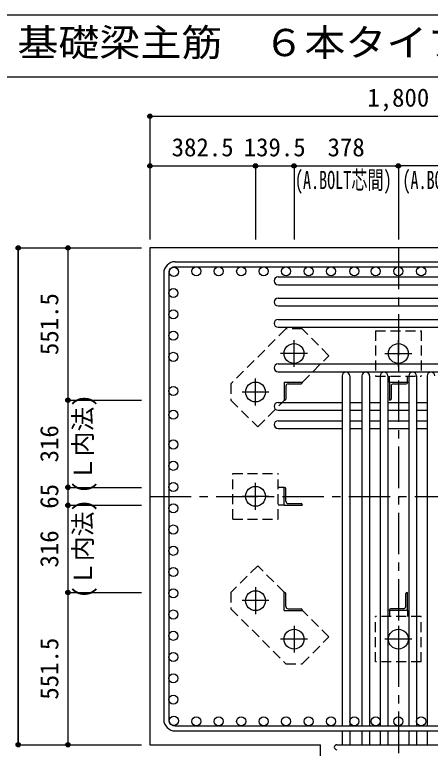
# Model space of a CAD drawing. Units: millimetres at full size, sheet at 1:30. Extents: x -5973 to 5954, y -4195 to 4201.
# Drawn here: x -837 to 668, y 1543 to 4201 of the extents above; entities that cross this region are included whole.
import ezdxf
from ezdxf.enums import TextEntityAlignment as Align

# ---------------------------------------------------------------- set-up
doc = ezdxf.new("R2010")
doc.units = ezdxf.units.MM
doc.header["$LTSCALE"] = 30
doc.header["$PDMODE"] = 32
doc.header["$PDSIZE"] = 15
doc.linetypes.add('CHAIN1', pattern=[8, 5, -1, 1, -1])
doc.linetypes.add('DASHED1', pattern=[1.8, 1.2, -0.6])
for name, color, linetype in [('0-1_躯体線', 2, 'Continuous'), ('0-2_アンカーボルト', 4, 'CHAIN1'), ('0-3_立上り筋', 3, 'Continuous'), ('0-4_フープ筋', 7, 'Continuous'), ('0-5_基礎梁筋', 7, 'Continuous'), ('0-6_スタラップ筋', 7, 'Continuous'), ('0-7_文字', 4, 'Continuous'), ('0-9_プレート', 4, 'DASHED1'), ('0-A_アングル', 4, 'Continuous'), ('0-D_寸法', 4, 'Continuous'), ('6-7_文字', 7, 'Continuous'), ('F-0_枠', 6, 'Continuous')]:
    doc.layers.add(name, color=color, linetype=linetype)
doc.styles.add('ＭＳ ゴシック', font='')
doc.styles.get('ＭＳ ゴシック').set_extended_font_data('MS Gothic')

msp = doc.modelspace()

# ---------------------------------------------------------------- linework, layer by layer
at = {"layer": '0-1_躯体線'}
for p, q in [((1852.44, 3356.03), (-347.56, 3356.03)), ((-347.56, 3356.03), (-347.56, 1556.03)), ((-347.56, 1556.03), (270.44, 1556.03)), ((270.44, 1156.03), (270.44, 1556.03))]:
    msp.add_line(p, q, dxfattribs=at)
at = {"layer": '0-2_アンカーボルト'}
for p, q in [((174.44, 2924.73), (174.44, 3022.23)), ((552.44, 2924.83), (552.44, 3022.33)), ((223.14, 2973.53), (125.64, 2973.53)), ((503.64, 2973.53), (601.14, 2973.53)), ((34.94, 2785.23), (34.94, 2882.73)), ((83.64, 2834.03), (-13.86, 2834.03)), ((34.94, 2407.23), (34.94, 2504.73)), ((83.64, 2456.03), (-13.86, 2456.03)), ((34.94, 2126.73), (34.94, 2029.23)), ((83.74, 2078.03), (-13.76, 2078.03)), ((174.44, 1987.23), (174.44, 1889.73)), ((552.44, 1987.23), (552.44, 1889.73)), ((223.24, 1938.53), (125.74, 1938.53)), ((601.24, 1938.53), (503.74, 1938.53))]:
    msp.add_line(p, q, dxfattribs=at)
at = {"layer": '0-2_アンカーボルト', "color": 3, "linetype": 'Continuous'}
for centre in [(174.44, 2973.53), (552.44, 2973.53), (34.94, 2834.03), (34.94, 2456.03), (34.94, 2078.03), (174.44, 1938.53), (552.44, 1938.53)]:
    msp.add_circle(centre, 36, dxfattribs=at)
at = {"layer": '0-3_立上り筋'}
for centre in [(-260.87, 3269.33), (-179.54, 3271.53), (-98.21, 3271.53), (-16.88, 3271.53), (64.45, 3271.53), (145.78, 3271.53), (227.12, 3271.53), (308.45, 3271.53), (392.94, 3271.53), (469.94, 3271.53), (552.44, 3271.53), (634.94, 3271.53), (-263.06, 3192.33), (-263.06, 3115.33), (-263.06, 3038.33), (-263.06, 2961.33), (-263.06, 2837.53), (-263.06, 2751.53), (-263.06, 2643.73), (-263.06, 2566.73), (-263.06, 2489.73), (-263.06, 2412.73), (-263.06, 2335.73), (-263.06, 2258.73), (-263.06, 2181.73), (-263.06, 2104.73), (-263.06, 2027.73), (-263.06, 1950.73), (-263.06, 1873.73), (-263.06, 1796.73), (-263.06, 1719.73), (-260.87, 1642.73), (-179.54, 1640.53), (-98.21, 1640.53), (-16.88, 1640.53), (64.45, 1640.53), (145.78, 1640.53), (227.12, 1640.53), (308.45, 1640.53), (392.94, 1640.53), (469.94, 1640.53), (552.44, 1640.53), (634.94, 1640.53)]:
    msp.add_circle(centre, 16.5, dxfattribs=at)
at = {"layer": '0-4_フープ筋'}
for p, q in [((-255.56, 3306.03), (1360.44, 3306.03)), ((-255.56, 3288.03), (1360.44, 3288.03)), ((-297.56, 3264.03), (-297.56, 1648.03)), ((-279.56, 3264.03), (-279.56, 1648.03)), ((-255.56, 1624.03), (1360.44, 1624.03)), ((-255.56, 1606.03), (1360.44, 1606.03))]:
    msp.add_line(p, q, dxfattribs=at)
for centre, radius, start, end in [((-255.56, 3264.03), 42, 90, 180), ((-255.56, 3264.03), 24, 90, 180), ((-255.56, 1648.03), 42, 180, 270), ((-255.56, 1648.03), 24, 180, 270)]:
    msp.add_arc(centre, radius, start, end, dxfattribs=at)
at = {"layer": '0-5_基礎梁筋'}
for p, q in [((116.44, 3250.83), (1384.44, 3250.83)), ((116.44, 3222.83), (1384.44, 3222.83)), ((116.44, 3173.83), (1384.44, 3173.83)), ((116.44, 3145.83), (1384.44, 3145.83)), ((116.44, 3096.83), (1384.44, 3096.83)), ((116.44, 3068.83), (1384.44, 3068.83)), ((116.44, 2935.53), (1384.44, 2935.53)), ((116.44, 2907.53), (1384.44, 2907.53)), ((348.44, 2892.03), (348.44, 1624.03)), ((376.44, 2892.03), (376.44, 1624.03)), ((420.44, 2892.03), (420.44, 1624.03)), ((448.44, 2892.03), (448.44, 1624.03)), ((486.44, 2892.03), (486.44, 1624.03)), ((514.44, 2892.03), (514.44, 1624.03)), ((590.44, 2892.03), (590.44, 1624.03)), ((618.44, 2892.03), (618.44, 1624.03)), ((656.44, 2892.03), (656.44, 1624.03)), ((116.44, 2796.03), (348.44, 2796.03)), ((376.44, 2796.03), (420.44, 2796.03)), ((448.44, 2796.03), (486.44, 2796.03)), ((514.44, 2796.03), (590.44, 2796.03)), ((618.44, 2796.03), (656.44, 2796.03)), ((116.44, 2768.03), (348.44, 2768.03)), ((376.44, 2768.03), (420.44, 2768.03)), ((448.44, 2768.03), (486.44, 2768.03)), ((514.44, 2768.03), (590.44, 2768.03)), ((618.44, 2768.03), (656.44, 2768.03)), ((116.44, 2730.03), (348.44, 2730.03)), ((376.44, 2730.03), (420.44, 2730.03)), ((448.44, 2730.03), (486.44, 2730.03)), ((514.44, 2730.03), (590.44, 2730.03)), ((618.44, 2730.03), (656.44, 2730.03)), ((116.44, 2702.03), (348.44, 2702.03)), ((376.44, 2702.03), (420.44, 2702.03)), ((448.44, 2702.03), (486.44, 2702.03)), ((514.44, 2702.03), (590.44, 2702.03)), ((618.44, 2702.03), (656.44, 2702.03)), ((348.44, 1606.03), (348.44, 1556.03)), ((376.44, 1606.03), (376.44, 1556.03)), ((420.44, 1606.03), (420.44, 1556.03)), ((448.44, 1606.03), (448.44, 1556.03)), ((486.44, 1606.03), (486.44, 1556.03)), ((514.44, 1606.03), (514.44, 1556.03)), ((590.44, 1606.03), (590.44, 1556.03)), ((618.44, 1606.03), (618.44, 1556.03)), ((656.44, 1606.03), (656.44, 1556.03))]:
    msp.add_line(p, q, dxfattribs=at)
for centre, start, end in [((116.44, 3236.83), 90, 270), ((116.44, 3159.83), 90, 270), ((116.44, 3082.83), 90, 270), ((116.44, 2921.53), 90, 270), ((362.44, 2892.03), 0, 180), ((434.44, 2892.03), 0, 180), ((500.44, 2892.03), 0, 180), ((604.44, 2892.03), 0, 180), ((670.44, 2892.03), 0, 180), ((116.44, 2782.03), 90, 270), ((116.44, 2716.03), 90, 270)]:
    msp.add_arc(centre, 14, start, end, dxfattribs=at)
at = {"layer": '0-6_スタラップ筋'}
msp.add_line((329.44, 1556.03), (775.44, 1556.03), dxfattribs=at)
msp.add_arc((329.44, 1547.03), 9, 90, 270, dxfattribs=at)
at = {"layer": '0-9_プレート'}
for p, q in [((469.94, 3056.03), (634.94, 3056.03)), ((469.94, 3056.03), (469.94, 2891.03)), ((634.94, 3056.03), (634.94, 2891.03)), ((469.94, 2891.03), (634.94, 2891.03)), ((519.94, 2869.53), (519.94, 2891.03)), ((584.94, 2869.53), (584.94, 2891.03)), ((42.84, 2707.53), (138.94, 2803.63)), ((-47.56, 2538.53), (117.44, 2538.53)), ((-47.56, 2373.53), (-47.56, 2538.53)), ((117.44, 2373.53), (117.44, 2538.53)), ((138.94, 2488.53), (117.44, 2488.53)), ((138.94, 2423.53), (117.44, 2423.53)), ((-47.56, 2373.53), (117.44, 2373.53)), ((300.94, 1946.43), (204.84, 2042.53)), ((634.94, 2021.03), (469.94, 2021.03)), ((469.94, 1856.03), (469.94, 2021.03)), ((519.94, 2042.53), (519.94, 2021.03)), ((584.94, 2042.53), (584.94, 2021.03)), ((634.94, 1856.03), (634.94, 2021.03)), ((634.94, 1856.03), (469.94, 1856.03))]:
    msp.add_line(p, q, dxfattribs=at)
for points in [[(204.84, 2869.53), (300.94, 2965.63), (204.04, 3062.53), (144.64, 3062.53), (-54.07, 2863.83)], [(-54.07, 2863.83), (-54.07, 2804.43), (42.84, 2707.53)], [(138.94, 2108.43), (42.84, 2204.53), (-54.06, 2107.63), (-54.06, 2048.23), (144.64, 1849.53)], [(144.64, 1849.53), (204.04, 1849.53), (300.94, 1946.43)]]:
    msp.add_lwpolyline(points, dxfattribs=at)
at = {"layer": '0-A_アングル'}
for p, q in [((138.94, 2869.53), (203.94, 2869.53)), ((138.94, 2869.53), (138.94, 2804.53)), ((144.94, 2855.03), (144.94, 2808.53)), ((153.44, 2863.53), (199.94, 2863.53)), ((203.94, 2869.53), (203.94, 2867.53)), ((519.94, 2869.53), (584.94, 2869.53)), ((519.94, 2869.53), (519.94, 2804.53)), ((525.94, 2855.03), (525.94, 2808.53)), ((534.44, 2863.53), (580.94, 2863.53)), ((584.94, 2869.53), (584.94, 2867.53)), ((140.94, 2804.53), (138.94, 2804.53)), ((521.94, 2804.53), (519.94, 2804.53)), ((138.94, 2488.53), (140.94, 2488.53)), ((138.94, 2423.53), (138.94, 2488.53)), ((144.94, 2438.03), (144.94, 2484.53)), ((138.94, 2423.53), (203.94, 2423.53)), ((153.44, 2429.53), (199.94, 2429.53)), ((203.94, 2425.53), (203.94, 2423.53)), ((138.94, 2107.53), (140.94, 2107.53)), ((138.94, 2042.53), (138.94, 2107.53)), ((144.94, 2057.03), (144.94, 2103.53)), ((578.94, 2057.03), (578.94, 2103.53)), ((582.94, 2107.53), (584.94, 2107.53)), ((584.94, 2042.53), (584.94, 2107.53)), ((153.44, 2048.53), (199.94, 2048.53)), ((570.44, 2048.53), (523.94, 2048.53)), ((138.94, 2042.53), (203.94, 2042.53)), ((203.94, 2044.53), (203.94, 2042.53)), ((519.94, 2042.53), (519.94, 2044.53)), ((584.94, 2042.53), (519.94, 2042.53))]:
    msp.add_line(p, q, dxfattribs=at)
for centre, radius, start, end in [((153.44, 2855.03), 8.5, 90, 180), ((199.94, 2867.53), 4, 270, 0), ((534.44, 2855.03), 8.5, 90, 180), ((580.94, 2867.53), 4, 270, 0), ((140.94, 2808.53), 4, 270, 0), ((521.94, 2808.53), 4, 270, 0), ((140.94, 2484.53), 4, 0, 90), ((153.44, 2438.03), 8.5, 180, 270), ((199.94, 2425.53), 4, 0, 90), ((140.94, 2103.53), 4, 0, 90), ((582.94, 2103.53), 4, 90, 180), ((153.44, 2057.03), 8.5, 180, 270), ((199.94, 2044.53), 4, 0, 90), ((523.94, 2044.53), 4, 90, 180), ((570.44, 2057.03), 8.5, 270, 0)]:
    msp.add_arc(centre, radius, start, end, dxfattribs=at)
at = {"layer": '0-D_寸法'}
for p, q in [((-347.56, 3833.07), (-347.56, 3653.07)), ((-347.56, 3833.07), (-347.56, 3653.07)), ((-347.56, 3833.07), (1452.44, 3833.07)), ((-347.56, 3833.07), (1452.44, 3833.07)), ((-347.56, 3653.07), (-347.56, 3386.03)), ((-347.56, 3653.07), (34.94, 3653.07)), ((-347.56, 3653.07), (-347.56, 3386.03)), ((34.94, 3653.07), (34.94, 3386.03)), ((34.94, 3653.07), (174.44, 3653.07)), ((174.44, 3653.07), (174.44, 3386.03)), ((174.44, 3653.07), (552.44, 3653.07)), ((930.44, 3653.07), (552.44, 3653.07)), ((552.44, 3653.07), (552.44, 3386.03)), ((-824.6, 3356.03), (-644.6, 3356.03)), ((-824.6, 3356.03), (-644.6, 3356.03)), ((-644.6, 3356.03), (-644.6, 2804.53)), ((-644.6, 3356.03), (-377.56, 3356.03)), ((-644.6, 2804.53), (-377.56, 2804.53)), ((-644.6, 2804.53), (-644.6, 2488.53)), ((-644.6, 2488.53), (-377.56, 2488.53)), ((-644.6, 2488.53), (-644.6, 2423.53)), ((-644.6, 2423.53), (-377.56, 2423.53)), ((-644.6, 2423.53), (-644.6, 2107.53)), ((-644.6, 2107.53), (-377.56, 2107.53)), ((-644.6, 2107.53), (-644.6, 1556.03)), ((-824.6, 1556.03), (-644.6, 1556.03)), ((-644.6, 1556.03), (-377.56, 1556.03)), ((-644.6, 1556.03), (-377.56, 1556.03))]:
    msp.add_line(p, q, dxfattribs=at)
at = {"layer": '0-D_寸法', "linetype": 'CHAIN1'}
for p, q in [((552.44, 3356.03), (552.44, 1156.03)), ((-347.56, 2456.03), (1452.44, 2456.03))]:
    msp.add_line(p, q, dxfattribs=at)
at = {"layer": '0-D_寸法'}
msp.add_lwpolyline([(-824.6, 3356.03), (-824.6, 1556.03), (-824.6, 3356.03)], dxfattribs=at)
for centre, radius in [((-347.56, 3833.07), 8), ((-347.56, 3833.07), 7.2), ((-347.56, 3833.07), 6.4), ((-347.56, 3833.07), 5.6), ((-347.56, 3833.07), 4.8), ((-347.56, 3833.07), 4), ((-347.56, 3833.07), 3.2), ((-347.56, 3833.07), 2.4), ((-347.56, 3833.07), 1.6), ((-347.56, 3833.07), 0.8), ((-347.56, 3653.07), 8), ((-347.56, 3653.07), 7.2), ((-347.56, 3653.07), 6.4), ((-347.56, 3653.07), 5.6), ((-347.56, 3653.07), 4.8), ((-347.56, 3653.07), 4), ((-347.56, 3653.07), 3.2), ((-347.56, 3653.07), 2.4), ((-347.56, 3653.07), 1.6), ((-347.56, 3653.07), 0.8), ((34.94, 3653.07), 8), ((34.94, 3653.07), 7.2), ((34.94, 3653.07), 6.4), ((34.94, 3653.07), 5.6), ((34.94, 3653.07), 4.8), ((34.94, 3653.07), 4), ((34.94, 3653.07), 3.2), ((34.94, 3653.07), 2.4), ((34.94, 3653.07), 1.6), ((34.94, 3653.07), 0.8), ((174.44, 3653.07), 8), ((174.44, 3653.07), 7.2), ((174.44, 3653.07), 6.4), ((174.44, 3653.07), 5.6), ((174.44, 3653.07), 4.8), ((174.44, 3653.07), 4), ((174.44, 3653.07), 3.2), ((174.44, 3653.07), 2.4), ((174.44, 3653.07), 1.6), ((174.44, 3653.07), 0.8), ((552.44, 3653.07), 8), ((552.44, 3653.07), 7.2), ((552.44, 3653.07), 6.4), ((552.44, 3653.07), 5.6), ((552.44, 3653.07), 4.8), ((552.44, 3653.07), 4), ((552.44, 3653.07), 3.2), ((552.44, 3653.07), 2.4), ((552.44, 3653.07), 1.6), ((552.44, 3653.07), 0.8), ((-824.6, 3356.03), 8), ((-824.6, 3356.03), 7.2), ((-824.6, 3356.03), 6.4), ((-824.6, 3356.03), 5.6), ((-824.6, 3356.03), 4.8), ((-824.6, 3356.03), 4), ((-824.6, 3356.03), 3.2), ((-824.6, 3356.03), 2.4), ((-824.6, 3356.03), 1.6), ((-824.6, 3356.03), 0.8), ((-644.6, 3356.03), 8), ((-644.6, 3356.03), 7.2), ((-644.6, 3356.03), 6.4), ((-644.6, 3356.03), 5.6), ((-644.6, 3356.03), 4.8), ((-644.6, 3356.03), 4), ((-644.6, 3356.03), 3.2), ((-644.6, 3356.03), 2.4), ((-644.6, 3356.03), 1.6), ((-644.6, 3356.03), 0.8), ((-644.6, 2804.53), 8), ((-644.6, 2804.53), 7.2), ((-644.6, 2804.53), 6.4), ((-644.6, 2804.53), 5.6), ((-644.6, 2804.53), 4.8), ((-644.6, 2804.53), 4), ((-644.6, 2804.53), 3.2), ((-644.6, 2804.53), 2.4), ((-644.6, 2804.53), 1.6), ((-644.6, 2804.53), 0.8), ((-644.6, 2488.53), 8), ((-644.6, 2488.53), 7.2), ((-644.6, 2488.53), 6.4), ((-644.6, 2488.53), 5.6), ((-644.6, 2488.53), 4.8), ((-644.6, 2488.53), 4), ((-644.6, 2488.53), 3.2), ((-644.6, 2488.53), 2.4), ((-644.6, 2488.53), 1.6), ((-644.6, 2488.53), 0.8), ((-644.6, 2423.53), 8), ((-644.6, 2423.53), 7.2), ((-644.6, 2423.53), 6.4), ((-644.6, 2423.53), 5.6), ((-644.6, 2423.53), 4.8), ((-644.6, 2423.53), 4), ((-644.6, 2423.53), 3.2), ((-644.6, 2423.53), 2.4), ((-644.6, 2423.53), 1.6), ((-644.6, 2423.53), 0.8), ((-644.6, 2107.53), 8), ((-644.6, 2107.53), 7.2), ((-644.6, 2107.53), 6.4), ((-644.6, 2107.53), 5.6), ((-644.6, 2107.53), 4.8), ((-644.6, 2107.53), 4), ((-644.6, 2107.53), 3.2), ((-644.6, 2107.53), 2.4), ((-644.6, 2107.53), 1.6), ((-644.6, 2107.53), 0.8), ((-824.6, 1556.03), 8), ((-824.6, 1556.03), 7.2), ((-824.6, 1556.03), 6.4), ((-824.6, 1556.03), 5.6), ((-824.6, 1556.03), 4.8), ((-824.6, 1556.03), 4), ((-824.6, 1556.03), 3.2), ((-824.6, 1556.03), 2.4), ((-824.6, 1556.03), 1.6), ((-824.6, 1556.03), 0.8), ((-644.6, 1556.03), 8), ((-644.6, 1556.03), 7.2), ((-644.6, 1556.03), 6.4), ((-644.6, 1556.03), 5.6), ((-644.6, 1556.03), 4.8), ((-644.6, 1556.03), 4), ((-644.6, 1556.03), 3.2), ((-644.6, 1556.03), 2.4), ((-644.6, 1556.03), 1.6), ((-644.6, 1556.03), 0.8)]:
    msp.add_circle(centre, radius, dxfattribs=at)
at = {"layer": '0-D_寸法', "color": 7}
for p in [(-347.56, 3833.07), (-347.56, 3833.07), (-347.56, 3653.07), (34.94, 3653.07), (174.44, 3653.07), (552.44, 3653.07), (-824.6, 3356.03), (-644.6, 3356.03), (-644.6, 2804.53), (-644.6, 2488.53), (-644.6, 2423.53), (-644.6, 2107.53), (-824.6, 1556.03), (-644.6, 1556.03)]:
    msp.add_point(p, dxfattribs=at)
at = {"layer": 'F-0_枠'}
msp.add_line((-5972.88, 4201.15), (5954.1, 4201.15), dxfattribs=at)
at = {"layer": 'F-0_枠', "color": 2}
msp.add_line((-5972.88, 3976.15), (3723.6, 3976.15), dxfattribs=at)

# ---------------------------------------------------------------- texts
at = {"layer": '0-7_文字', "style": 'ＭＳ ゴシック', "width": 0.65}
for p in [(177.75, 3549.51), (567.13, 3549.51)]:
    msp.add_text('(A.BOLT芯間)', height=65.98, dxfattribs=at).set_placement(p, align=Align.BOTTOM_LEFT)
at = {"layer": '0-7_文字', "style": 'ＭＳ ゴシック'}
for p in [(-537.63, 2465.97), (-537.63, 2086.09)]:
    msp.add_text('(Ｌ内法)', height=65.98, rotation=90, dxfattribs=at).set_placement(p, align=Align.BOTTOM_LEFT)
at = {"layer": '0-D_寸法', "style": 'ＭＳ ゴシック'}
for s, p in [('1,800', (439.94, 3848.07)), ('382.5', (-268.81, 3668.07)), ('139.5', (-7.81, 3668.07)), ('378', (295.94, 3668.07))]:
    msp.add_text(s, height=65.98, dxfattribs=at).set_placement(p, align=Align.BOTTOM_LEFT)
for s, p in [('551.5', (-659.6, 2967.78)), ('316', (-659.6, 2579.03)), ('65', (-659.6, 2411.03)), ('316', (-659.6, 2198.03)), ('551.5', (-659.6, 1719.28))]:
    msp.add_text(s, height=65.98, rotation=90, dxfattribs=at).set_placement(p, align=Align.BOTTOM_LEFT)
at = {"layer": '6-7_文字', "color": 2, "style": 'ＭＳ ゴシック', "width": 1.1}
msp.add_text('\u3000\u3000基礎梁主筋\u3000６本タイプ', height=98.97, dxfattribs=at).set_placement((-1124.64, 4021.15), align=Align.BOTTOM_LEFT)

doc.saveas('drawing.dxf')
